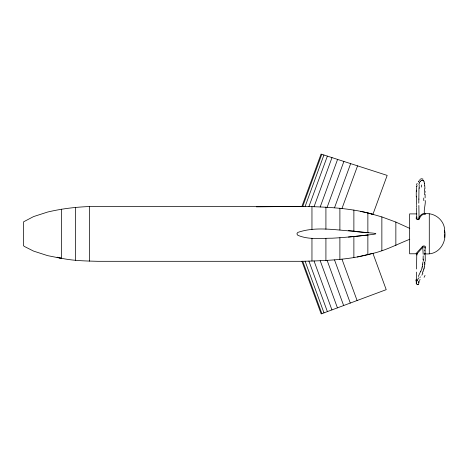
<?xml version="1.0" encoding="UTF-8"?>
<svg xmlns="http://www.w3.org/2000/svg" width="468" height="468" viewBox="0 0 468 468"><rect width="100%" height="100%" fill="white"/><g stroke="black" fill="none" stroke-linecap="round" stroke-linejoin="round"><path stroke-width="0.7" d="M423.189 255.844L423.072 259.904M425.114 197.841L425.12 194.495M425.143 248.104C425.073 248.432 424.593 245.998 422.932 247.168A2.568 1.971 2.2 0 0 422.774 247.309L422.329 246.648L416.192 253.422L416.766 254.048L416.543 268.983M416.473 272.101L416.409 283.392M425.073 200.357C426.33 202.428 422.271 214.332 425.506 213.934M416.409 191.646L416.695 187.422M424.23 213.905C435.298 211.782 446.542 221.967 444.389 233.263M425.289 261.337L425.09 248.695M424.95 262.595L424.85 263.771A30.911 7.991 -69.1 0 1 424.745 264.689M422.92 261.934L422.797 263.145A28.156 7.125 -69.3 0 1 422.668 264.104M418.983 187.627L418.79 203.153M424.745 264.683L424.394 266.976M422.674 264.092L422.265 266.473M419.082 186.89L419.346 185.509M416.801 186.691L417.07 185.334M416.695 281.929L416.432 283.362M418.983 282.157L418.737 283.444L418.679 281.397M416.801 281.391L417.07 280.209M419.088 281.642L419.346 280.502M424.066 268.439L423.663 269.82M424.921 214.028C421.943 214.116 420.036 216.666 419.246 219.264C417.532 220.603 414.987 218.655 416.707 216.865M416.181 218.217L416.918 217.292M301.936 206.376L321.06 154.083L387.171 175.401L372.92 214.356C350.485 207.71 324.125 206.944 302.188 206.382M302.726 206.423L321.785 154.317M305.083 206.505L323.92 155.002M308.909 206.604L327.372 156.119M314.028 206.745L331.999 157.611M320.2 206.961L337.586 159.412M327.161 207.219L343.898 161.448M334.509 207.786L350.661 163.624M341.985 208.471L357.57 165.853M418.322 276.471L420.767 271.118M423.008 271.563L422.399 272.92M418.322 181.953L418.626 181.444M418.737 181.286L419.463 180.443M416.713 254.095L422.774 247.309L423.171 254.294M418.491 284.392L417.567 284.69L416.619 284.269M372.195 253.545C385.492 250.614 397.285 244.161 409.792 239.271M419.808 179.478L421.299 178.741L422.914 179.033M422.399 180.116L423.008 180.11M372.92 253.328C349.883 259.956 325.763 260.694 301.936 261.308L321.177 313.917L386.211 289.663L372.92 253.328L357.341 256.973M303.773 206.406L97.929 206.37C81.017 206.441 64.093 208.12 47.631 212.045L33.585 216.579L23.575 221.826L23.441 245.53L24.155 246.344L33.585 251.105L47.631 255.639L61.577 258.406L57.061 257.219C70.317 260.764 84.269 260.933 97.929 261.314L302.568 261.308M416.789 254.089L417.21 254.06M368.1 234.93C390.218 232.976 357.874 232.783 355.932 231.373C336.749 230.379 316.286 225.95 297.736 232.456L296.876 233.842L297.736 235.228C308.453 239.926 320.738 238.212 332.128 238.206C344.155 237.551 356.148 236.393 368.1 234.93A596.056 596.056 0 0 1 348.414 237.036M424.593 213.338C423.312 213.039 418.918 215.549 418.801 218.632A0.918 0.667 -4.6 0 1 417.959 218.925M256.359 206.833L302.193 206.37L298.046 206.4M416.754 213.899L409.617 213.899L409.617 253.785L416.9 253.779M424.915 253.773C438.475 255.651 447.11 242.874 444.6 230.344M425.067 213.899L425.506 213.917M416.14 253.533L416.713 254.048M419.603 218.603L419.035 218.106L418.86 205.434M360.612 211.384L367.866 212.899L381.859 216.918L395.852 222.072L409.792 228.413M370.896 213.765L372.926 214.35M423.663 180.753L424.066 181.73M341.985 259.214L357.09 300.526M334.509 259.898L350.292 303.059M327.161 260.465L343.647 305.54M320.2 260.723L337.434 307.856M314.028 260.939L331.935 309.904M308.909 261.08L327.384 311.6M305.083 261.179L323.985 312.87M302.726 261.267L321.885 313.654M424.394 183.128L424.745 185.854M444.389 234.421L444.6 237.317M424.71 250.07L424.78 250.924M424.95 188.698L424.85 187.06A30.911 13.244 -86.7 0 0 424.745 185.854M416.502 203.896L416.368 196.18M416.52 204.463L416.543 205.206M425.055 191.172L425.09 192.412M416.561 205.838L416.59 207.154M416.602 207.839L416.754 217.819A1.369 1.065 -0.2 0 0 417.936 219.24M429.285 213.899L429.285 253.785M395.852 222.072L395.852 245.612M381.859 216.918L381.859 250.766M367.866 212.899L367.866 232.731M367.866 234.954L367.866 254.785M353.878 210.073L353.878 231.174M353.878 236.51L353.878 257.611M339.891 208.184L339.891 229.964M339.891 237.726L339.891 259.5M325.915 207.113L325.915 229.256M325.915 238.428L325.915 260.571M311.957 206.657L311.957 229.449M311.957 238.235L311.957 261.033M89.546 206.517L89.546 261.167M75.57 207.4L75.57 260.284M61.577 209.178L61.577 258.511M418.93 184.965A42.453 18.416 55 0 1 419.334 183.006M416.538 184.918A54.112 25.278 44.1 0 1 417.158 183.321M416.438 186.884A33.257 9.255 74.1 0 1 416.561 186.176M416.28 196.911A5.955 0.31 89.9 0 1 416.339 190.201M418.825 199.064A19.984 0.819 -89.3 0 1 418.959 199.163M419.281 188.288A31.198 8.032 76.4 0 1 419.363 187.528M421.411 187.083A53.311 24.055 50 0 1 421.574 184.983M419.147 182.889A41.512 19.387 46.7 0 1 420.276 181.49M420.34 181.414A27.787 11.811 59.7 0 1 421.153 180.66M421.141 180.467A15.543 6.154 68.9 0 1 422.446 180.262M423.008 180.151A4.376 1.597 88.5 0 1 423.645 180.841M424.037 181.789A8.055 3.177 -87.9 0 1 424.353 183.181M424.523 188.902A55.493 25.126 -86.3 0 1 424.622 191.336M424.681 192.541A81.73 40.932 -85.5 0 1 424.71 194.6M423.751 198.034A116.555 70.563 -84.1 0 1 423.698 200.503M424.289 253.106A113.648 42.939 -58.3 0 1 424.353 254.633M423.657 259.067A53.662 15.198 -67.2 0 1 423.54 261.085M422.329 266.391A7.266 1.691 -70.2 0 1 421.96 267.942M422.089 267.831A4.873 1.047 -70.7 0 1 420.785 271.381M421.838 275.219A42.453 9.787 -49.3 0 1 422.896 273.177M415.836 281.04A54.112 17.105 -40.5 0 1 416.146 279.425M416.14 283.204A33.257 2.972 -68 0 1 416.187 282.777M416.894 254.633A20.188 0.614 -88.9 0 1 416.941 255.042M419.872 279.975A31.198 2.124 -70.3 0 1 420.024 279.367M424.102 277.325A53.311 14.467 -45.2 0 1 425.038 275.4M417.216 280.724A41.512 12.098 -42.3 0 1 417.397 279.01M418.509 279.086A27.787 5.084 -52.7 0 1 418.854 277.846M420.416 276.892A15.543 1.369 -59.3 0 1 419.931 277.442M423.581 269.82A4.376 0.702 -70.6 0 1 422.99 271.387M424.324 267.07A8.055 1.819 -70.5 0 1 424.002 268.497M424.546 261.881A55.493 15.356 -67.8 0 1 424.435 263.297M422.259 246.618A1.819 1.369 -3.1 0 1 424.862 246.174A1.819 1.369 -3.1 0 1 425.207 248.139M417.146 253.65A1.767 0.304 8.8 0 1 416.731 253.539M348.414 230.648A596.056 596.056 0 0 1 368.1 232.754M417.567 284.69L418.047 284.626L417.567 284.69"/></g></svg>
